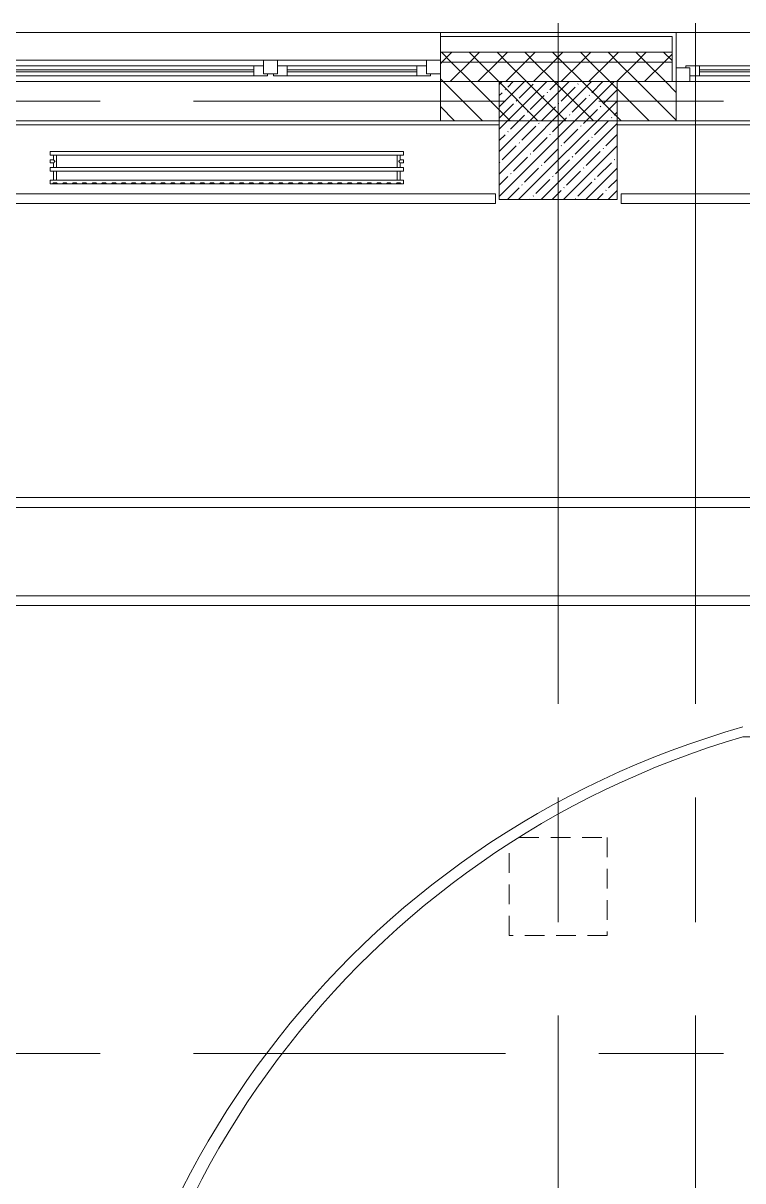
# Model space of a CAD drawing. Header units: millimetres. Extents: x 35143 to 244272, y -8553 to 29000.
# Drawn here: x 57736 to 61400, y 21501 to 27398 of the extents above; entities that cross this region are included whole.
import ezdxf

# ---------------------------------------------------------------- set-up
doc = ezdxf.new("R2010")
doc.units = ezdxf.units.MM
doc.linetypes.add('200_ШТРИХ__ш1_п0_6_', pattern=[160, 100, -60])
doc.linetypes.add('Осевая', pattern=[3175, 635, -476.25, 1587.5, -476.25])
for name, color, linetype, lineweight in [('A-DETL-MBND-1', 7, '200_ШТРИХ__ш1_п0_6_', 9), ('A-GLAZ', 7, 'Continuous', 9), ('A-WALL', 7, 'Continuous', 9), ('A-WALL-1', 7, 'Continuous', 13), ('I-WALL', 7, 'Continuous', 9), ('S-COLS', 7, 'Continuous', 9), ('Оси', 7, 'Continuous', 9), ('Оси-2', 7, 'Осевая', 9)]:
    doc.layers.add(name, color=color, linetype=linetype, lineweight=lineweight)
doc.layers.add('A-FLOR-1', color=7, linetype='Continuous', lineweight=9, true_color=0xaaaaaa)
doc.layers.add('M-EQPM-1', color=7, linetype='Continuous', lineweight=9, true_color=0xaaaaaa)
pattern_1 = [(45, (0, 0), (-70.71068, 70.71068), []), (135, (0, 0), (-70.71068, -70.71068), [])]

# ---------------------------------------------------------------- blocks, each defined once
blk = doc.blocks.new('120_Окно_СКБ_2Ст - 120_Окно_СКБ_2Ст 2700х2500 _мал створка справа_ 2-23206922-План монтажа стен и перегородок 2 этажа в осях 12-23')
at = {"layer": 'A-GLAZ'}
for p, q in [((-1350, -75), (-1350, -5)), ((-1350, -5), (-1280, -5)), ((1350, -5), (-1350, -5)), ((-1280, -5), (-1280, -75)), ((450, -35), (-1280, -35)), ((-1280, -35), (-1280, -75)), ((-1230, -85), (-1230, -35)), ((-1230, -55), (400, -55)), ((400, -85), (400, -35)), ((450, -75), (450, -5)), ((450, -5), (520, -5)), ((450, -75), (450, -35)), ((520, -5), (520, -75)), ((1280, -35), (520, -35)), ((520, -35), (520, -75)), ((570, -85), (570, -35)), ((570, -55), (1230, -55)), ((1230, -85), (1230, -35)), ((1280, -75), (1280, -5)), ((1280, -5), (1350, -5)), ((1280, -75), (1280, -35)), ((1350, -5), (1350, -75)), ((-1280, -75), (-1350, -75)), ((-1350, -75), (-1300, -75)), ((-1280, -75), (-1300, -75)), ((-1300, -75), (-1300, -85)), ((-1300, -85), (470, -85)), ((470, -85), (-1300, -85)), ((400, -65), (-1230, -65)), ((520, -75), (450, -75)), ((470, -75), (450, -75)), ((470, -75), (500, -75)), ((470, -85), (470, -75)), ((520, -75), (500, -75)), ((500, -75), (500, -85)), ((500, -85), (1300, -85)), ((1300, -85), (500, -85)), ((1230, -65), (570, -65)), ((1350, -75), (1280, -75)), ((1300, -75), (1280, -75)), ((1300, -75), (1350, -75)), ((1300, -85), (1300, -75))]:
    blk.add_line(p, q, dxfattribs=at)
blk = doc.blocks.new('120_Окно_СКБ_2Ст - 120_Окно_СКБ_2Ст 3100х2500 _мал_створка слева_-22274797-План монтажа стен и перегородок 2 этажа в осях 12-23')
at = {"layer": 'A-GLAZ'}
for p, q in [((-1550, 45), (-1550, 115)), ((-1550, 115), (-1480, 115)), ((1550, 115), (-1550, 115)), ((-1480, 115), (-1480, 45)), ((650, 85), (-1480, 85)), ((-1480, 85), (-1480, 45)), ((-1430, 35), (-1430, 85)), ((-1430, 65), (600, 65)), ((600, 35), (600, 85)), ((650, 45), (650, 115)), ((650, 115), (720, 115)), ((650, 45), (650, 85)), ((720, 115), (720, 45)), ((1480, 85), (720, 85)), ((720, 85), (720, 45)), ((770, 35), (770, 85)), ((770, 65), (1430, 65)), ((1430, 35), (1430, 85)), ((1480, 45), (1480, 115)), ((1480, 115), (1550, 115)), ((1480, 45), (1480, 85)), ((1550, 115), (1550, 45)), ((-1480, 45), (-1550, 45)), ((-1550, 45), (-1500, 45)), ((-1480, 45), (-1500, 45)), ((-1500, 45), (-1500, 35)), ((-1500, 35), (670, 35)), ((670, 35), (-1500, 35)), ((600, 55), (-1430, 55)), ((720, 45), (650, 45)), ((670, 45), (650, 45)), ((670, 45), (700, 45)), ((670, 35), (670, 45)), ((720, 45), (700, 45)), ((700, 45), (700, 35)), ((700, 35), (1500, 35)), ((1500, 35), (700, 35)), ((1430, 55), (770, 55)), ((1550, 45), (1480, 45)), ((1500, 45), (1480, 45)), ((1500, 45), (1550, 45)), ((1500, 35), (1500, 45))]:
    blk.add_line(p, q, dxfattribs=at)
blk = doc.blocks.new('BSC_Колонна _Прямоугольная - 500х500-V43-План монтажа стен и перегородок 2 этажа в осях 12-23')
at = {"layer": 'A-DETL-MBND-1'}
for p, q in [((-198, 250), (250, 250)), ((250, 250), (250, -250)), ((-250, -250), (-250, 216.4)), ((250, -250), (-250, -250))]:
    blk.add_line(p, q, dxfattribs=at)
blk = doc.blocks.new('radiator_prado_classic_z_tip_30_po exemplyaru - Classic Z Тип 30-500-V49-План монтажа стен и перегородок 2 этажа в осях 12-23')
at = {"layer": 'M-EQPM-1'}
for p, q in [((0, 228), (0, 210)), ((1800, 228), (0, 228)), ((0, 210), (0, 228)), ((0, 228), (12.5, 228)), ((0, 210), (1800, 210)), ((17.5, 210), (0, 210)), ((12.5, 228), (37.5, 228)), ((37.5, 228), (12.5, 228)), ((12.5, 228), (37.5, 228)), ((12.5, 228), (17.5, 223)), ((12.5, 228), (17.5, 223)), ((32.5, 223), (17.5, 223)), ((17.5, 223), (32.5, 223)), ((17.5, 210), (17.5, 164)), ((17.5, 210), (17.5, 164)), ((32.5, 210), (17.5, 210)), ((17.5, 210), (32.5, 210)), ((23.1, 210), (17.5, 210)), ((17.5, 210), (32.5, 210)), ((31.5, 210), (18.5, 210)), ((32.5, 210), (23.1, 210)), ((32.5, 223), (37.5, 228)), ((37.5, 228), (32.5, 223)), ((32.5, 164), (32.5, 210)), ((32.5, 164), (32.5, 210)), ((1767.5, 210), (32.5, 210)), ((37.5, 228), (62.5, 228)), ((62.5, 228), (87.5, 228)), ((87.5, 228), (62.5, 228)), ((62.5, 228), (87.5, 228)), ((62.5, 228), (67.5, 223)), ((62.5, 228), (67.5, 223)), ((82.5, 223), (67.5, 223)), ((67.5, 223), (82.5, 223)), ((82.5, 223), (87.5, 228)), ((87.5, 228), (82.5, 223)), ((87.5, 228), (112.5, 228)), ((112.5, 228), (137.5, 228)), ((137.5, 228), (112.5, 228)), ((112.5, 228), (137.5, 228)), ((112.5, 228), (117.5, 223)), ((112.5, 228), (117.5, 223)), ((132.5, 223), (117.5, 223)), ((117.5, 223), (132.5, 223)), ((132.5, 223), (137.5, 228)), ((137.5, 228), (132.5, 223)), ((137.5, 228), (162.5, 228)), ((162.5, 228), (187.5, 228)), ((187.5, 228), (162.5, 228)), ((162.5, 228), (187.5, 228)), ((162.5, 228), (167.5, 223)), ((162.5, 228), (167.5, 223)), ((182.5, 223), (167.5, 223)), ((167.5, 223), (182.5, 223)), ((182.5, 223), (187.5, 228)), ((187.5, 228), (182.5, 223)), ((187.5, 228), (212.5, 228)), ((212.5, 228), (237.5, 228)), ((237.5, 228), (212.5, 228)), ((212.5, 228), (237.5, 228)), ((212.5, 228), (217.5, 223)), ((212.5, 228), (217.5, 223)), ((232.5, 223), (217.5, 223)), ((217.5, 223), (232.5, 223)), ((232.5, 223), (237.5, 228)), ((237.5, 228), (232.5, 223)), ((237.5, 228), (262.5, 228)), ((262.5, 228), (287.5, 228)), ((287.5, 228), (262.5, 228)), ((262.5, 228), (287.5, 228)), ((262.5, 228), (267.5, 223)), ((262.5, 228), (267.5, 223)), ((282.5, 223), (267.5, 223)), ((267.5, 223), (282.5, 223)), ((282.5, 223), (287.5, 228)), ((287.5, 228), (282.5, 223)), ((287.5, 228), (312.5, 228)), ((312.5, 228), (337.5, 228)), ((337.5, 228), (312.5, 228)), ((312.5, 228), (337.5, 228)), ((312.5, 228), (317.5, 223)), ((312.5, 228), (317.5, 223)), ((332.5, 223), (317.5, 223)), ((317.5, 223), (332.5, 223)), ((332.5, 223), (337.5, 228)), ((337.5, 228), (332.5, 223)), ((337.5, 228), (362.5, 228)), ((362.5, 228), (387.5, 228)), ((387.5, 228), (362.5, 228)), ((362.5, 228), (387.5, 228)), ((362.5, 228), (367.5, 223)), ((362.5, 228), (367.5, 223)), ((382.5, 223), (367.5, 223)), ((367.5, 223), (382.5, 223)), ((382.5, 223), (387.5, 228)), ((387.5, 228), (382.5, 223)), ((387.5, 228), (412.5, 228)), ((412.5, 228), (437.5, 228)), ((437.5, 228), (412.5, 228)), ((412.5, 228), (437.5, 228)), ((412.5, 228), (417.5, 223)), ((412.5, 228), (417.5, 223)), ((432.5, 223), (417.5, 223)), ((417.5, 223), (432.5, 223)), ((432.5, 223), (437.5, 228)), ((437.5, 228), (432.5, 223)), ((437.5, 228), (462.5, 228)), ((462.5, 228), (487.5, 228)), ((487.5, 228), (462.5, 228)), ((462.5, 228), (487.5, 228)), ((462.5, 228), (467.5, 223)), ((462.5, 228), (467.5, 223)), ((482.5, 223), (467.5, 223)), ((467.5, 223), (482.5, 223)), ((482.5, 223), (487.5, 228)), ((487.5, 228), (482.5, 223)), ((487.5, 228), (512.5, 228)), ((512.5, 228), (537.5, 228)), ((537.5, 228), (512.5, 228)), ((512.5, 228), (537.5, 228)), ((512.5, 228), (517.5, 223)), ((512.5, 228), (517.5, 223)), ((532.5, 223), (517.5, 223)), ((517.5, 223), (532.5, 223)), ((532.5, 223), (537.5, 228)), ((537.5, 228), (532.5, 223)), ((537.5, 228), (562.5, 228)), ((562.5, 228), (587.5, 228)), ((587.5, 228), (562.5, 228)), ((562.5, 228), (587.5, 228)), ((562.5, 228), (567.5, 223)), ((562.5, 228), (567.5, 223)), ((582.5, 223), (567.5, 223)), ((567.5, 223), (582.5, 223)), ((582.5, 223), (587.5, 228)), ((587.5, 228), (582.5, 223)), ((587.5, 228), (612.5, 228)), ((612.5, 228), (637.5, 228)), ((637.5, 228), (612.5, 228)), ((612.5, 228), (637.5, 228)), ((612.5, 228), (617.5, 223)), ((612.5, 228), (617.5, 223)), ((632.5, 223), (617.5, 223)), ((617.5, 223), (632.5, 223)), ((632.5, 223), (637.5, 228)), ((637.5, 228), (632.5, 223)), ((637.5, 228), (662.5, 228)), ((662.5, 228), (687.5, 228)), ((687.5, 228), (662.5, 228)), ((662.5, 228), (687.5, 228)), ((662.5, 228), (667.5, 223)), ((662.5, 228), (667.5, 223)), ((682.5, 223), (667.5, 223)), ((667.5, 223), (682.5, 223)), ((682.5, 223), (687.5, 228)), ((687.5, 228), (682.5, 223)), ((687.5, 228), (712.5, 228)), ((712.5, 228), (737.5, 228)), ((737.5, 228), (712.5, 228)), ((712.5, 228), (737.5, 228)), ((712.5, 228), (717.5, 223)), ((712.5, 228), (717.5, 223)), ((732.5, 223), (717.5, 223)), ((717.5, 223), (732.5, 223)), ((732.5, 223), (737.5, 228)), ((737.5, 228), (732.5, 223)), ((737.5, 228), (762.5, 228)), ((762.5, 228), (787.5, 228)), ((787.5, 228), (762.5, 228)), ((762.5, 228), (787.5, 228)), ((762.5, 228), (767.5, 223)), ((762.5, 228), (767.5, 223)), ((782.5, 223), (767.5, 223)), ((767.5, 223), (782.5, 223)), ((782.5, 223), (787.5, 228)), ((787.5, 228), (782.5, 223)), ((787.5, 228), (812.5, 228)), ((812.5, 228), (837.5, 228)), ((837.5, 228), (812.5, 228)), ((812.5, 228), (837.5, 228)), ((812.5, 228), (817.5, 223)), ((812.5, 228), (817.5, 223)), ((832.5, 223), (817.5, 223)), ((817.5, 223), (832.5, 223)), ((832.5, 223), (837.5, 228)), ((837.5, 228), (832.5, 223)), ((837.5, 228), (862.5, 228)), ((862.5, 228), (887.5, 228)), ((887.5, 228), (862.5, 228)), ((862.5, 228), (887.5, 228)), ((862.5, 228), (867.5, 223)), ((862.5, 228), (867.5, 223)), ((882.5, 223), (867.5, 223)), ((867.5, 223), (882.5, 223)), ((882.5, 223), (887.5, 228)), ((887.5, 228), (882.5, 223)), ((887.5, 228), (912.5, 228)), ((912.5, 228), (937.5, 228)), ((937.5, 228), (912.5, 228)), ((912.5, 228), (937.5, 228)), ((912.5, 228), (917.5, 223)), ((912.5, 228), (917.5, 223)), ((932.5, 223), (917.5, 223)), ((917.5, 223), (932.5, 223)), ((932.5, 223), (937.5, 228)), ((937.5, 228), (932.5, 223)), ((937.5, 228), (962.5, 228)), ((962.5, 228), (987.5, 228)), ((987.5, 228), (962.5, 228)), ((962.5, 228), (987.5, 228)), ((962.5, 228), (967.5, 223)), ((962.5, 228), (967.5, 223)), ((982.5, 223), (967.5, 223)), ((967.5, 223), (982.5, 223)), ((982.5, 223), (987.5, 228)), ((987.5, 228), (982.5, 223)), ((987.5, 228), (1012.5, 228)), ((1012.5, 228), (1037.5, 228)), ((1037.5, 228), (1012.5, 228)), ((1012.5, 228), (1037.5, 228)), ((1012.5, 228), (1017.5, 223)), ((1012.5, 228), (1017.5, 223)), ((1032.5, 223), (1017.5, 223)), ((1017.5, 223), (1032.5, 223)), ((1032.5, 223), (1037.5, 228)), ((1037.5, 228), (1032.5, 223)), ((1037.5, 228), (1062.5, 228)), ((1062.5, 228), (1087.5, 228)), ((1087.5, 228), (1062.5, 228)), ((1062.5, 228), (1087.5, 228)), ((1062.5, 228), (1067.5, 223)), ((1062.5, 228), (1067.5, 223)), ((1082.5, 223), (1067.5, 223)), ((1067.5, 223), (1082.5, 223)), ((1082.5, 223), (1087.5, 228)), ((1087.5, 228), (1082.5, 223)), ((1087.5, 228), (1112.5, 228)), ((1112.5, 228), (1137.5, 228)), ((1137.5, 228), (1112.5, 228)), ((1112.5, 228), (1137.5, 228)), ((1112.5, 228), (1117.5, 223)), ((1112.5, 228), (1117.5, 223)), ((1132.5, 223), (1117.5, 223)), ((1117.5, 223), (1132.5, 223)), ((1132.5, 223), (1137.5, 228)), ((1137.5, 228), (1132.5, 223)), ((1137.5, 228), (1162.5, 228)), ((1162.5, 228), (1187.5, 228)), ((1187.5, 228), (1162.5, 228)), ((1162.5, 228), (1187.5, 228)), ((1162.5, 228), (1167.5, 223)), ((1162.5, 228), (1167.5, 223)), ((1182.5, 223), (1167.5, 223)), ((1167.5, 223), (1182.5, 223)), ((1182.5, 223), (1187.5, 228)), ((1187.5, 228), (1182.5, 223)), ((1187.5, 228), (1212.5, 228)), ((1212.5, 228), (1237.5, 228)), ((1237.5, 228), (1212.5, 228)), ((1212.5, 228), (1237.5, 228)), ((1212.5, 228), (1217.5, 223)), ((1212.5, 228), (1217.5, 223)), ((1232.5, 223), (1217.5, 223)), ((1217.5, 223), (1232.5, 223)), ((1232.5, 223), (1237.5, 228)), ((1237.5, 228), (1232.5, 223)), ((1237.5, 228), (1262.5, 228)), ((1262.5, 228), (1287.5, 228)), ((1287.5, 228), (1262.5, 228)), ((1262.5, 228), (1287.5, 228)), ((1262.5, 228), (1267.5, 223)), ((1262.5, 228), (1267.5, 223)), ((1282.5, 223), (1267.5, 223)), ((1267.5, 223), (1282.5, 223)), ((1282.5, 223), (1287.5, 228)), ((1287.5, 228), (1282.5, 223)), ((1287.5, 228), (1312.5, 228)), ((1312.5, 228), (1337.5, 228)), ((1337.5, 228), (1312.5, 228)), ((1312.5, 228), (1337.5, 228)), ((1312.5, 228), (1317.5, 223)), ((1312.5, 228), (1317.5, 223)), ((1332.5, 223), (1317.5, 223)), ((1317.5, 223), (1332.5, 223)), ((1332.5, 223), (1337.5, 228)), ((1337.5, 228), (1332.5, 223)), ((1337.5, 228), (1362.5, 228)), ((1362.5, 228), (1387.5, 228)), ((1387.5, 228), (1362.5, 228)), ((1362.5, 228), (1387.5, 228)), ((1362.5, 228), (1367.5, 223)), ((1362.5, 228), (1367.5, 223)), ((1382.5, 223), (1367.5, 223)), ((1367.5, 223), (1382.5, 223)), ((1382.5, 223), (1387.5, 228)), ((1387.5, 228), (1382.5, 223)), ((1387.5, 228), (1412.5, 228)), ((1412.5, 228), (1437.5, 228)), ((1437.5, 228), (1412.5, 228)), ((1412.5, 228), (1437.5, 228)), ((1412.5, 228), (1417.5, 223)), ((1412.5, 228), (1417.5, 223)), ((1432.5, 223), (1417.5, 223)), ((1417.5, 223), (1432.5, 223)), ((1432.5, 223), (1437.5, 228)), ((1437.5, 228), (1432.5, 223)), ((1437.5, 228), (1462.5, 228)), ((1462.5, 228), (1487.5, 228)), ((1487.5, 228), (1462.5, 228)), ((1462.5, 228), (1487.5, 228)), ((1462.5, 228), (1467.5, 223)), ((1462.5, 228), (1467.5, 223)), ((1482.5, 223), (1467.5, 223)), ((1467.5, 223), (1482.5, 223)), ((1482.5, 223), (1487.5, 228)), ((1487.5, 228), (1482.5, 223)), ((1487.5, 228), (1512.5, 228)), ((1512.5, 228), (1537.5, 228)), ((1537.5, 228), (1512.5, 228)), ((1512.5, 228), (1537.5, 228)), ((1512.5, 228), (1517.5, 223)), ((1512.5, 228), (1517.5, 223)), ((1532.5, 223), (1517.5, 223)), ((1517.5, 223), (1532.5, 223)), ((1532.5, 223), (1537.5, 228)), ((1537.5, 228), (1532.5, 223)), ((1537.5, 228), (1562.5, 228)), ((1562.5, 228), (1587.5, 228)), ((1587.5, 228), (1562.5, 228)), ((1562.5, 228), (1587.5, 228)), ((1562.5, 228), (1567.5, 223)), ((1562.5, 228), (1567.5, 223)), ((1582.5, 223), (1567.5, 223)), ((1567.5, 223), (1582.5, 223)), ((1582.5, 223), (1587.5, 228)), ((1587.5, 228), (1582.5, 223)), ((1587.5, 228), (1612.5, 228)), ((1612.5, 228), (1637.5, 228)), ((1637.5, 228), (1612.5, 228)), ((1612.5, 228), (1637.5, 228)), ((1612.5, 228), (1617.5, 223)), ((1612.5, 228), (1617.5, 223)), ((1632.5, 223), (1617.5, 223)), ((1617.5, 223), (1632.5, 223)), ((1632.5, 223), (1637.5, 228)), ((1637.5, 228), (1632.5, 223)), ((1637.5, 228), (1662.5, 228)), ((1662.5, 228), (1687.5, 228)), ((1687.5, 228), (1662.5, 228)), ((1662.5, 228), (1687.5, 228)), ((1662.5, 228), (1667.5, 223)), ((1662.5, 228), (1667.5, 223)), ((1682.5, 223), (1667.5, 223)), ((1667.5, 223), (1682.5, 223)), ((1682.5, 223), (1687.5, 228)), ((1687.5, 228), (1682.5, 223)), ((1687.5, 228), (1712.5, 228)), ((1712.5, 228), (1737.5, 228)), ((1737.5, 228), (1712.5, 228)), ((1712.5, 228), (1737.5, 228)), ((1712.5, 228), (1717.5, 223)), ((1712.5, 228), (1717.5, 223)), ((1732.5, 223), (1717.5, 223)), ((1717.5, 223), (1732.5, 223)), ((1732.5, 223), (1737.5, 228)), ((1737.5, 228), (1732.5, 223)), ((1737.5, 228), (1762.5, 228)), ((1762.5, 228), (1787.5, 228)), ((1787.5, 228), (1762.5, 228)), ((1762.5, 228), (1787.5, 228)), ((1762.5, 228), (1767.5, 223)), ((1762.5, 228), (1767.5, 223)), ((1782.5, 223), (1767.5, 223)), ((1767.5, 223), (1782.5, 223)), ((1767.5, 210), (1767.5, 164)), ((1767.5, 210), (1767.5, 164)), ((1781.5, 210), (1767.5, 210)), ((1767.5, 210), (1767.8, 210)), ((1782.5, 210), (1767.5, 210)), ((1767.5, 210), (1782.2, 210)), ((1767.8, 210), (1773.1, 210)), ((1781.5, 210), (1768.5, 210)), ((1773.1, 210), (1782.5, 210)), ((1782.5, 210), (1781.5, 210)), ((1782.2, 210), (1782.5, 210)), ((1782.5, 223), (1787.5, 228)), ((1787.5, 228), (1782.5, 223)), ((1782.5, 164), (1782.5, 210)), ((1782.5, 164), (1782.5, 210)), ((1800, 210), (1782.5, 210)), ((1787.5, 228), (1800, 228)), ((1800, 210), (1800, 228)), ((1800, 228), (1800, 210)), ((1800, 164), (0, 164)), ((0, 164), (0, 146)), ((0, 146), (0, 164)), ((0, 164), (17.5, 164)), ((0, 146), (1800, 146)), ((17.5, 146), (0, 146)), ((17.5, 121.5), (0, 121.5)), ((17.5, 121.5), (0, 121.5)), ((0, 121.5), (0, 121.2)), ((0, 106.5), (0, 121.5)), ((0, 121.2), (0, 106.8)), ((0, 121.2), (0, 120.5)), ((0, 120.5), (0, 121.2)), ((0, 121.2), (0, 121.2)), ((0, 120.5), (0, 119.3)), ((0, 119.3), (0, 120.5)), ((0, 119.3), (0, 117.8)), ((0, 117.8), (0, 119.3)), ((32.5, 164), (17.5, 164)), ((17.5, 164), (32.5, 164)), ((25, 164), (17.5, 164)), ((17.5, 164), (28.8, 164)), ((17.5, 146), (17.5, 121.5)), ((17.5, 146), (17.5, 121.5)), ((17.5, 146), (32.5, 146)), ((21.2, 146), (17.5, 146)), ((17.5, 146), (25, 146)), ((32.5, 146), (17.5, 146)), ((18.5, 164), (31.5, 164)), ((31.5, 146), (18.5, 146)), ((30.3, 146), (21.2, 146)), ((32.5, 164), (25, 164)), ((25, 146), (32.5, 146)), ((28.8, 164), (32.5, 164)), ((32.5, 146), (30.3, 146)), ((32.5, 164), (1767.5, 164)), ((32.5, 82), (32.5, 146)), ((32.5, 82), (32.5, 146)), ((1767.5, 146), (32.5, 146)), ((1775, 164), (1767.5, 164)), ((1767.5, 164), (1782.5, 164)), ((1782.5, 164), (1767.5, 164)), ((1767.5, 164), (1782.5, 164)), ((1767.5, 146), (1767.5, 82)), ((1767.5, 146), (1767.5, 82)), ((1767.5, 146), (1768.5, 146)), ((1782.5, 146), (1767.5, 146)), ((1767.5, 146), (1782.5, 146)), ((1775, 146), (1767.5, 146)), ((1768.5, 164), (1781.5, 164)), ((1768.5, 146), (1775, 146)), ((1781.5, 146), (1768.5, 146)), ((1776.9, 164), (1775, 164)), ((1775, 146), (1782.5, 146)), ((1782.5, 146), (1775, 146)), ((1778.7, 164), (1776.9, 164)), ((1780.3, 164), (1778.7, 164)), ((1781.5, 164), (1780.3, 164)), ((1782.5, 164), (1781.5, 164)), ((1782.5, 164), (1800, 164)), ((1782.5, 121.5), (1782.5, 146)), ((1782.5, 121.5), (1782.5, 146)), ((1800, 146), (1782.5, 146)), ((1800, 121.5), (1782.5, 121.5)), ((1800, 121.5), (1782.5, 121.5)), ((1800, 146), (1800, 164)), ((1800, 164), (1800, 146)), ((1800, 121.5), (1800, 106.5)), ((1800, 121.2), (1800, 121.5)), ((1800, 121.5), (1800, 121.2)), ((1800, 121.2), (1800, 121.5)), ((1800, 106.8), (1800, 121.2)), ((1800, 121.2), (1800, 107.5)), ((1800, 106.8), (1800, 121.2)), ((0, 117.8), (0, 115.9)), ((0, 115.9), (0, 117.8)), ((0, 115.9), (0, 114)), ((0, 114), (0, 115.9)), ((0, 114), (0, 112.1)), ((0, 112.1), (0, 114)), ((0, 112.1), (0, 110.2)), ((0, 110.2), (0, 112.1)), ((0, 110.2), (0, 108.7)), ((0, 108.7), (0, 110.2)), ((0, 108.7), (0, 106.8)), ((0, 106.8), (0, 108.7)), ((0, 106.8), (0, 106.5)), ((0, 106.8), (0, 106.8)), ((0, 106.5), (17.5, 106.5)), ((0, 106.5), (17.5, 106.5)), ((1800, 82), (0, 82)), ((0, 82), (0, 64)), ((0, 64), (0, 82)), ((0, 82), (17.5, 82)), ((1800, 64), (0, 64)), ((0, 64), (1800, 64)), ((17.5, 106.5), (17.5, 82)), ((17.5, 106.5), (17.5, 82)), ((32.5, 82), (17.5, 82)), ((17.5, 82), (21.2, 82)), ((32.5, 82), (17.5, 82)), ((17.5, 82), (17.8, 82)), ((17.8, 82), (32.5, 82)), ((18.5, 82), (31.5, 82)), ((21.2, 82), (32.5, 82)), ((32.5, 82), (1767.5, 82)), ((1782.2, 82), (1767.5, 82)), ((1767.5, 82), (1782.5, 82)), ((1782.5, 82), (1767.5, 82)), ((1767.5, 82), (1775, 82)), ((1768.5, 82), (1781.5, 82)), ((1775, 82), (1776.9, 82)), ((1776.9, 82), (1778.7, 82)), ((1778.7, 82), (1780.3, 82)), ((1780.3, 82), (1781.5, 82)), ((1781.5, 82), (1782.2, 82)), ((1782.5, 82), (1782.2, 82)), ((1782.2, 82), (1782.5, 82)), ((1782.5, 82), (1782.5, 106.5)), ((1782.5, 106.5), (1800, 106.5)), ((1782.5, 82), (1782.5, 106.5)), ((1782.5, 106.5), (1800, 106.5)), ((1782.5, 82), (1800, 82)), ((1800, 107.5), (1800, 106.8)), ((1800, 106.5), (1800, 106.8)), ((1800, 106.8), (1800, 106.5)), ((1800, 106.5), (1800, 106.8)), ((1800, 64), (1800, 82)), ((1800, 82), (1800, 64))]:
    blk.add_line(p, q, dxfattribs=at)
for points, knots in [([(17.8, 121.2), (17.7, 121.3), (17.7, 121.3), (17.5, 121.5), (17.5, 121.5), (17.5, 121.5)], [0.8571429, 0.8571429, 0.8571429, 0.8571429, 0.8928571, 0.9285714, 1, 1, 1, 1]), ([(17.5, 121.5), (17.5, 121.5), (17.5, 121.5), (17.7, 121.3), (17.7, 121.3), (17.8, 121.2)], [0, 0, 0, 0, 0.0714286, 0.1071429, 0.1428571, 0.1428571, 0.1428571, 0.1428571]), ([(17.5, 121.5), (17.5, 121.5), (17.5, 121.5), (17.7, 121.3), (17.7, 121.3), (17.8, 121.2)], [0, 0, 0, 0, 0.0714286, 0.1071429, 0.1428571, 0.1428571, 0.1428571, 0.1428571]), ([(25, 114), (24.5, 114.5), (23.6, 115.4), (22.4, 116.6), (21.6, 117.4), (21.1, 117.9), (20.8, 118.2), (20.5, 118.5), (20.2, 118.8), (19.8, 119.1), (19.6, 119.4), (19.3, 119.7), (19, 120), (18.7, 120.3), (18.5, 120.5), (18.3, 120.7), (18.1, 120.9), (17.9, 121.1), (17.8, 121.2), (17.7, 121.3), (17.5, 121.5), (17.5, 121.5), (17.5, 121.5)], [0, 0, 0, 0, 0.142857, 0.285714, 0.357143, 0.392857, 0.428571, 0.464286, 0.5, 0.535714, 0.571429, 0.607143, 0.642857, 0.678571, 0.714286, 0.75, 0.785714, 0.821429, 0.857143, 0.892857, 0.928571, 1, 1, 1, 1]), ([(17.8, 121.2), (17.8, 121.2), (17.9, 121.1), (18.1, 120.9), (18.3, 120.7), (18.5, 120.5), (18.7, 120.3), (19, 120), (19.3, 119.7), (19.6, 119.4), (19.8, 119.1), (20.3, 118.7), (20.7, 118.3), (21.1, 117.9), (21.6, 117.4), (21.9, 117.1), (22.1, 116.9)], [0.1428571, 0.1428571, 0.1428571, 0.1428571, 0.1785714, 0.2142857, 0.25, 0.2857143, 0.3214286, 0.3571429, 0.3928571, 0.4285714, 0.4642857, 0.5, 0.5714286, 0.6071429, 0.6428571, 0.7142857, 0.7142857, 0.7142857, 0.7142857]), ([(19.6, 119.4), (19.7, 119.3), (19.9, 119.2), (20.3, 118.7), (20.6, 118.4), (20.8, 118.2)], [0.4285714, 0.4285714, 0.4285714, 0.4285714, 0.4642857, 0.5, 0.5714286, 0.5714286, 0.5714286, 0.5714286]), ([(22.1, 116.9), (21.9, 117.1), (21.6, 117.4), (21.1, 117.9), (20.9, 118.1), (20.8, 118.2)], [0.2857143, 0.2857143, 0.2857143, 0.2857143, 0.3571429, 0.3928571, 0.4285714, 0.4285714, 0.4285714, 0.4285714]), ([(20.8, 118.2), (20.9, 118.1), (21.1, 117.9), (21.6, 117.4), (21.9, 117.1), (22.1, 116.9)], [0.5714286, 0.5714286, 0.5714286, 0.5714286, 0.6071429, 0.6428571, 0.7142857, 0.7142857, 0.7142857, 0.7142857]), ([(1775, 114), (1775.5, 114.5), (1776.4, 115.4), (1777.6, 116.6), (1778.4, 117.4), (1778.9, 117.9), (1779.2, 118.2), (1779.5, 118.5), (1779.8, 118.8), (1780.1, 119.2), (1780.4, 119.4), (1780.7, 119.7), (1781, 120), (1781.3, 120.3), (1781.5, 120.5), (1781.7, 120.7), (1781.9, 120.9), (1782.1, 121.1), (1782.2, 121.2), (1782.3, 121.3), (1782.5, 121.5), (1782.5, 121.5), (1782.5, 121.5)], [0, 0, 0, 0, 0.142857, 0.285714, 0.357143, 0.392857, 0.428571, 0.464286, 0.5, 0.535714, 0.571429, 0.607143, 0.642857, 0.678571, 0.714286, 0.75, 0.785714, 0.821429, 0.857143, 0.892857, 0.928571, 1, 1, 1, 1]), ([(1782.2, 121.2), (1782.2, 121.2), (1782.1, 121.1), (1781.9, 120.9), (1781.7, 120.7), (1781.5, 120.5), (1781.3, 120.3), (1781, 120), (1780.7, 119.7), (1780.4, 119.4), (1780.1, 119.2), (1779.7, 118.7), (1779.3, 118.3), (1778.9, 117.9), (1778.4, 117.4), (1777.6, 116.6), (1776.9, 115.9), (1776.4, 115.4)], [0.1428571, 0.1428571, 0.1428571, 0.1428571, 0.1785714, 0.2142857, 0.25, 0.2857143, 0.3214286, 0.3571429, 0.3928571, 0.4285714, 0.4642857, 0.5, 0.5714286, 0.6071429, 0.6428571, 0.7142857, 0.8571429, 0.8571429, 0.8571429, 0.8571429]), ([(1779.2, 118.2), (1779.1, 118.1), (1778.9, 117.9), (1778.4, 117.4), (1778.1, 117.1), (1777.9, 116.9)], [0.5714286, 0.5714286, 0.5714286, 0.5714286, 0.6071429, 0.6428571, 0.7142857, 0.7142857, 0.7142857, 0.7142857]), ([(1777.9, 116.9), (1778.1, 117.1), (1778.4, 117.4), (1778.9, 117.9), (1779.1, 118.1), (1779.2, 118.2)], [0.2857143, 0.2857143, 0.2857143, 0.2857143, 0.3571429, 0.3928571, 0.4285714, 0.4285714, 0.4285714, 0.4285714]), ([(1780.4, 119.4), (1780.3, 119.3), (1780.1, 119.2), (1779.7, 118.7), (1779.4, 118.4), (1779.2, 118.2)], [0.4285714, 0.4285714, 0.4285714, 0.4285714, 0.4642857, 0.5, 0.5714286, 0.5714286, 0.5714286, 0.5714286]), ([(1782.5, 121.5), (1782.5, 121.5), (1782.5, 121.5), (1782.3, 121.3), (1782.3, 121.3), (1782.2, 121.2)], [0, 0, 0, 0, 0.0714286, 0.1071429, 0.1428571, 0.1428571, 0.1428571, 0.1428571]), ([(1782.5, 121.5), (1782.5, 121.5), (1782.5, 121.5), (1782.3, 121.3), (1782.3, 121.3), (1782.2, 121.2)], [0, 0, 0, 0, 0.0714286, 0.1071429, 0.1428571, 0.1428571, 0.1428571, 0.1428571]), ([(1782.2, 121.2), (1782.3, 121.3), (1782.3, 121.3), (1782.5, 121.5), (1782.5, 121.5), (1782.5, 121.5)], [0.8571429, 0.8571429, 0.8571429, 0.8571429, 0.8928571, 0.9285714, 1, 1, 1, 1]), ([(17.5, 106.5), (17.5, 106.5), (17.5, 106.5), (17.7, 106.7), (17.8, 106.8), (17.9, 106.9), (18.1, 107.1), (18.3, 107.3), (18.5, 107.5), (18.7, 107.7), (19, 108), (19.3, 108.3), (19.6, 108.6), (19.8, 108.9), (20.3, 109.3), (20.7, 109.7), (21.1, 110.1), (21.6, 110.6), (22.4, 111.4), (23.6, 112.6), (24.5, 113.5), (25, 114)], [0, 0, 0, 0, 0.071429, 0.107143, 0.142857, 0.178571, 0.214286, 0.25, 0.285714, 0.321429, 0.357143, 0.392857, 0.428571, 0.464286, 0.5, 0.571429, 0.607143, 0.642857, 0.714286, 0.857143, 1, 1, 1, 1]), ([(17.5, 106.5), (17.5, 106.5), (17.5, 106.5), (17.7, 106.7), (17.7, 106.7), (17.8, 106.8)], [0, 0, 0, 0, 0.0714286, 0.1071429, 0.1428571, 0.1428571, 0.1428571, 0.1428571]), ([(17.8, 106.8), (17.7, 106.7), (17.7, 106.7), (17.5, 106.5), (17.5, 106.5), (17.5, 106.5)], [0.8571429, 0.8571429, 0.8571429, 0.8571429, 0.8928571, 0.9285714, 1, 1, 1, 1]), ([(17.8, 106.8), (17.7, 106.7), (17.7, 106.7), (17.5, 106.5), (17.5, 106.5), (17.5, 106.5)], [0.8571429, 0.8571429, 0.8571429, 0.8571429, 0.8928571, 0.9285714, 1, 1, 1, 1]), ([(22.1, 111.1), (21.9, 110.9), (21.6, 110.6), (21.1, 110.1), (20.8, 109.8), (20.5, 109.5), (20.2, 109.2), (19.8, 108.9), (19.6, 108.6), (19.3, 108.3), (19, 108), (18.7, 107.7), (18.5, 107.5), (18.3, 107.3), (18.1, 107.1), (17.9, 106.9), (17.8, 106.8), (17.8, 106.8)], [0.2857143, 0.2857143, 0.2857143, 0.2857143, 0.3571429, 0.3928571, 0.4285714, 0.4642857, 0.5, 0.5357143, 0.5714286, 0.6071429, 0.6428571, 0.6785714, 0.7142857, 0.75, 0.7857143, 0.8214286, 0.8571429, 0.8571429, 0.8571429, 0.8571429]), ([(19.6, 108.6), (19.7, 108.7), (19.9, 108.8), (20.3, 109.3), (20.6, 109.6), (20.8, 109.8)], [0.4285714, 0.4285714, 0.4285714, 0.4285714, 0.4642857, 0.5, 0.5714286, 0.5714286, 0.5714286, 0.5714286]), ([(20.8, 109.8), (20.9, 109.9), (21.1, 110.1), (21.6, 110.6), (21.9, 110.9), (22.1, 111.1)], [0.5714286, 0.5714286, 0.5714286, 0.5714286, 0.6071429, 0.6428571, 0.7142857, 0.7142857, 0.7142857, 0.7142857]), ([(22.1, 111.1), (21.9, 110.9), (21.6, 110.6), (21.1, 110.1), (20.9, 109.9), (20.8, 109.8)], [0.2857143, 0.2857143, 0.2857143, 0.2857143, 0.3571429, 0.3928571, 0.4285714, 0.4285714, 0.4285714, 0.4285714]), ([(1782.5, 106.5), (1782.5, 106.5), (1782.5, 106.5), (1782.3, 106.7), (1782.2, 106.8), (1782.1, 106.9), (1781.9, 107.1), (1781.7, 107.3), (1781.5, 107.5), (1781.3, 107.7), (1781, 108), (1780.7, 108.3), (1780.4, 108.6), (1780.1, 108.8), (1779.7, 109.3), (1779.3, 109.7), (1778.9, 110.1), (1778.4, 110.6), (1777.6, 111.4), (1776.4, 112.6), (1775.5, 113.5), (1775, 114)], [0, 0, 0, 0, 0.071429, 0.107143, 0.142857, 0.178571, 0.214286, 0.25, 0.285714, 0.321429, 0.357143, 0.392857, 0.428571, 0.464286, 0.5, 0.571429, 0.607143, 0.642857, 0.714286, 0.857143, 1, 1, 1, 1]), ([(1777.9, 111.1), (1778.1, 110.9), (1778.4, 110.6), (1778.9, 110.1), (1779.2, 109.8), (1779.5, 109.5), (1779.8, 109.2), (1780.1, 108.8), (1780.4, 108.6), (1780.7, 108.3), (1781, 108), (1781.3, 107.7), (1781.5, 107.5), (1781.7, 107.3), (1781.9, 107.1), (1782.1, 106.9), (1782.2, 106.8), (1782.2, 106.8)], [0.2857143, 0.2857143, 0.2857143, 0.2857143, 0.3571429, 0.3928571, 0.4285714, 0.4642857, 0.5, 0.5357143, 0.5714286, 0.6071429, 0.6428571, 0.6785714, 0.7142857, 0.75, 0.7857143, 0.8214286, 0.8571429, 0.8571429, 0.8571429, 0.8571429]), ([(1777.9, 111.1), (1778.1, 110.9), (1778.4, 110.6), (1778.9, 110.1), (1779.2, 109.8), (1779.5, 109.5), (1779.8, 109.2), (1780.1, 108.8), (1780.4, 108.6), (1780.7, 108.3), (1781, 108), (1781.3, 107.7), (1781.5, 107.5), (1781.7, 107.3), (1781.9, 107.1), (1782.1, 106.9), (1782.2, 106.8), (1782.2, 106.8)], [0.2857143, 0.2857143, 0.2857143, 0.2857143, 0.3571429, 0.3928571, 0.4285714, 0.4642857, 0.5, 0.5357143, 0.5714286, 0.6071429, 0.6428571, 0.6785714, 0.7142857, 0.75, 0.7857143, 0.8214286, 0.8571429, 0.8571429, 0.8571429, 0.8571429]), ([(1779.2, 109.8), (1779.1, 109.9), (1778.9, 110.1), (1778.4, 110.6), (1778.1, 110.9), (1777.9, 111.1)], [0.5714286, 0.5714286, 0.5714286, 0.5714286, 0.6071429, 0.6428571, 0.7142857, 0.7142857, 0.7142857, 0.7142857]), ([(1780.4, 108.6), (1780.3, 108.7), (1780.1, 108.8), (1779.7, 109.3), (1779.4, 109.6), (1779.2, 109.8)], [0.4285714, 0.4285714, 0.4285714, 0.4285714, 0.4642857, 0.5, 0.5714286, 0.5714286, 0.5714286, 0.5714286]), ([(1782.2, 106.8), (1782.3, 106.7), (1782.3, 106.7), (1782.5, 106.5), (1782.5, 106.5), (1782.5, 106.5)], [0.8571429, 0.8571429, 0.8571429, 0.8571429, 0.8928571, 0.9285714, 1, 1, 1, 1]), ([(1782.2, 106.8), (1782.3, 106.7), (1782.3, 106.7), (1782.5, 106.5), (1782.5, 106.5), (1782.5, 106.5)], [0.8571429, 0.8571429, 0.8571429, 0.8571429, 0.8928571, 0.9285714, 1, 1, 1, 1]), ([(1782.5, 106.5), (1782.5, 106.5), (1782.5, 106.5), (1782.3, 106.7), (1782.3, 106.7), (1782.2, 106.8)], [0, 0, 0, 0, 0.0714286, 0.1071429, 0.1428571, 0.1428571, 0.1428571, 0.1428571])]:
    blk.add_open_spline(points, degree=3, knots=knots, dxfattribs=at)
for points in [[(20.8, 118.2), (20.7, 118.3), (20.5, 118.5), (20.2, 118.8), (19.9, 119.2), (19.6, 119.4), (19.3, 119.7), (19, 120), (18.7, 120.3), (18.5, 120.5), (18.3, 120.7), (18.1, 120.9), (17.9, 121.1), (17.8, 121.2), (17.8, 121.2)], [(17.8, 121.2), (17.8, 121.2), (17.9, 121.1), (18.1, 120.9), (18.3, 120.7), (18.5, 120.5), (18.7, 120.3), (19, 120), (19.3, 119.7), (19.5, 119.5), (19.6, 119.4)], [(1779.2, 118.2), (1779.3, 118.3), (1779.5, 118.5), (1779.8, 118.8), (1780.1, 119.2), (1780.3, 119.3), (1780.4, 119.4)], [(1781.5, 120.5), (1781.4, 120.4), (1781.3, 120.3), (1781, 120), (1780.7, 119.7), (1780.5, 119.5), (1780.4, 119.4)], [(1780.4, 119.4), (1780.5, 119.5), (1780.7, 119.7), (1781, 120), (1781.3, 120.3), (1781.4, 120.4), (1781.5, 120.5)], [(1782.2, 121.2), (1782.2, 121.2), (1782.1, 121.1), (1781.9, 120.9), (1781.7, 120.7), (1781.6, 120.6), (1781.5, 120.5)], [(1781.5, 120.5), (1781.6, 120.6), (1781.7, 120.7), (1781.9, 120.9), (1782.1, 121.1), (1782.2, 121.2), (1782.2, 121.2)], [(17.8, 106.8), (17.8, 106.8), (17.9, 106.9), (18.1, 107.1), (18.3, 107.3), (18.5, 107.5), (18.7, 107.7), (19, 108), (19.3, 108.3), (19.5, 108.5), (19.6, 108.6)], [(18.5, 107.5), (18.4, 107.4), (18.3, 107.3), (18.1, 107.1), (17.9, 106.9), (17.8, 106.8), (17.8, 106.8)], [(19.6, 108.6), (19.5, 108.5), (19.3, 108.3), (19, 108), (18.7, 107.7), (18.6, 107.6), (18.5, 107.5)], [(20.8, 109.8), (20.7, 109.7), (20.5, 109.5), (20.2, 109.2), (19.9, 108.8), (19.7, 108.7), (19.6, 108.6)], [(23.6, 115.4), (23.1, 115.9), (22.6, 116.4), (22.1, 116.9)], [(22.1, 116.9), (22.6, 116.4), (23.1, 115.9), (23.6, 115.4)], [(22.1, 116.9), (22.6, 116.4), (23.1, 115.9), (23.6, 115.4)], [(25, 114), (24.5, 113.5), (23.6, 112.6), (22.6, 111.6), (22.1, 111.1)], [(22.1, 111.1), (22.6, 111.6), (23.1, 112.1), (23.6, 112.6)], [(23.6, 112.6), (23.1, 112.1), (22.6, 111.6), (22.1, 111.1)], [(25, 114), (24.5, 114.5), (24, 115), (23.6, 115.4)], [(23.6, 115.4), (24, 115), (24.5, 114.5), (25, 114)], [(23.6, 115.4), (24, 115), (24.5, 114.5), (25, 114)], [(23.6, 112.6), (24, 113), (24.5, 113.5), (25, 114)], [(25, 114), (24.5, 113.5), (24, 113), (23.6, 112.6)], [(1776.4, 115.4), (1776, 115), (1775.5, 114.5), (1775, 114)], [(1776.4, 115.4), (1776, 115), (1775.5, 114.5), (1775, 114)], [(1775, 114), (1775.5, 114.5), (1776, 115), (1776.4, 115.4)], [(1775, 114), (1775.5, 113.5), (1776.4, 112.6), (1777.4, 111.6), (1777.9, 111.1)], [(1775, 114), (1775.5, 113.5), (1776.4, 112.6), (1777.4, 111.6), (1777.9, 111.1)], [(1776.4, 112.6), (1776, 113), (1775.5, 113.5), (1775, 114)], [(1777.9, 116.9), (1777.4, 116.4), (1776.9, 115.9), (1776.4, 115.4)], [(1776.4, 115.4), (1776.9, 115.9), (1777.4, 116.4), (1777.9, 116.9)], [(1777.9, 111.1), (1777.4, 111.6), (1776.9, 112.1), (1776.4, 112.6)], [(1781.5, 107.5), (1781.4, 107.6), (1781.3, 107.7), (1781, 108), (1780.7, 108.3), (1780.5, 108.5), (1780.4, 108.6)], [(1782.2, 106.8), (1782.2, 106.8), (1782.1, 106.9), (1781.9, 107.1), (1781.7, 107.3), (1781.6, 107.4), (1781.5, 107.5)]]:
    blk.add_open_spline(points, degree=3, dxfattribs=at)

msp = doc.modelspace()

# ---------------------------------------------------------------- hatches: boundary and pattern name
at = {"layer": 'A-WALL'}
h = msp.add_hatch(dxfattribs=at)
h.set_pattern_fill('FP_21', color=256, style=0, pattern_type=2)
h.set_pattern_definition(pattern_1)
h.paths.add_polyline_path([(84535.7, 27200), (84535.7, 27250), (80350, 27250), (80350, 27200), (82002.1, 27200)])
h.paths.add_polyline_path([(77633.4, 27200), (77850, 27200), (77850, 27250), (76340, 27250), (76340, 27200)])
h.paths.add_polyline_path([(74240, 27200), (74240, 27250), (68860, 27250), (68860, 27200), (73264.7, 27200)])
h.paths.add_polyline_path([(67960, 27200), (67960, 27250), (66160, 27250), (66160, 27200), (67439.8, 27200)])
h.paths.add_polyline_path([(64955.2, 27200), (65260, 27200), (65260, 27250), (64180, 27250), (64180, 27200), (64527.3, 27200)])
h.paths.add_polyline_path([(60886.7, 27200), (61040, 27200), (61040, 27250), (59860, 27250), (59860, 27200), (60755.2, 27200)])
h.paths.add_polyline_path([(57160, 27200), (57160, 27250), (55909.9, 27250), (55909.9, 27200), (56518, 27200)])
h.paths.add_polyline_path([(55009.9, 27200), (55009.9, 27250), (53860.2, 27250), (53860.2, 27200), (54333.6, 27200)])
h.paths.add_polyline_path([(50760.2, 27200), (50760.2, 27250), (49660.3, 27250), (49660.3, 27200), (49964.9, 27200)])
h.paths.add_polyline_path([(48760.3, 27200), (48760.3, 27250), (47507, 27250), (47507, 27200), (48508.7, 27200)])
h.paths.add_polyline_path([(44407, 27200), (44407, 27250), (42010, 27250), (42010, 27200), (44140, 27200)])
h = msp.add_hatch(dxfattribs=at)
h.set_pattern_fill('FP_21', color=256, style=0, pattern_type=2)
h.set_pattern_definition(pattern_1)
h.paths.add_polyline_path([(84535.7, 27100), (84535.7, 27200), (80350, 27200), (80350, 27100), (84200, 27100)])
h.paths.add_polyline_path([(77850, 27100), (77850, 27200), (76340, 27200), (76340, 27100), (77633.4, 27100)])
h.paths.add_polyline_path([(73540, 27100), (74240, 27100), (74240, 27200), (68860, 27200), (68860, 27100), (73264.7, 27100)])
h.paths.add_polyline_path([(67439.8, 27100), (67960, 27100), (67960, 27200), (66160, 27200), (66160, 27100), (66760, 27100)])
h.paths.add_polyline_path([(64955.2, 27100), (65260, 27100), (65260, 27200), (64180, 27200), (64180, 27100), (64527.3, 27100)])
h.paths.add_polyline_path([(60755.2, 27100), (61040, 27100), (61040, 27200), (59860, 27200), (59860, 27100), (60158.6, 27100)])
h.paths.add_polyline_path([(57160, 27100), (57160, 27200), (55909.9, 27200), (55909.9, 27100), (56518, 27100)])
h.paths.add_polyline_path([(55009.9, 27100), (55009.9, 27200), (53860.2, 27200), (53860.2, 27100), (54333.6, 27100)])
h.paths.add_polyline_path([(49964.9, 27100), (50760.2, 27100), (50760.2, 27200), (49660.3, 27200), (49660.3, 27100)])
h.paths.add_polyline_path([(48508.7, 27100), (48760.3, 27100), (48760.3, 27200), (47507, 27200), (47507, 27100)])
h.paths.add_polyline_path([(44407, 27100), (44407, 27200), (42060, 27200), (42060, 27100), (44140, 27100)])
at = {"layer": 'I-WALL'}
h = msp.add_hatch(dxfattribs=at)
h.set_pattern_fill('FP_19', color=256, style=0, pattern_type=2)
h.set_pattern_definition([(135, (0, 0), (-70.71068, -70.71068), [])])
h.paths.add_polyline_path([(84100.7, 26900), (84200, 26900), (84200, 27100), (81150, 27100), (81150, 26900), (83458.4, 26900)])
h.paths.add_polyline_path([(80350, 26900), (80650, 26900), (80650, 27100), (80350, 27100), (80350, 26969.9)])
h.paths.add_polyline_path([(77850, 26900), (77850, 27100), (77250, 27100), (77250, 26900), (77670, 26900)])
h.paths.add_polyline_path([(76750, 26900), (76750, 27100), (76340, 27100), (76340, 26900)])
h.paths.add_polyline_path([(74240, 26900), (74240, 27100), (74040, 27100), (74040, 26900)])
h.paths.add_polyline_path([(73264.7, 26900), (73540, 26900), (73540, 27100), (70810, 27100), (70810, 26900), (72900.6, 26900)])
h.paths.add_polyline_path([(70310, 26900), (70310, 27100), (68860, 27100), (68860, 26900), (68896, 26900)])
h.paths.add_polyline_path([(66760, 26900), (67960, 26900), (67960, 27100), (66760, 27100), (66760, 26969.9)])
h.paths.add_polyline_path([(64160, 26900), (65260, 26900), (65260, 27100), (64160, 27100), (64160, 26969.9)])
h.paths.add_polyline_path([(61060, 26900), (61060, 27100), (59860, 27100), (59860, 26900), (60886.7, 26900)])
h.paths.add_polyline_path([(57160, 26900), (57160, 27100), (55909.9, 27100), (55909.9, 26900), (56882, 26900)])
h.paths.add_polyline_path([(55009.9, 26900), (55009.9, 27100), (53860.2, 27100), (53860.2, 26900), (54879.7, 26900)])
h.paths.add_polyline_path([(50760.2, 26900), (50760.2, 27100), (50364.8, 27100), (50364.8, 26900), (50693, 26900)])
at = {"layer": 'S-COLS'}
h = msp.add_hatch(dxfattribs=at)
h.set_pattern_fill('FP_17', color=256, style=0, pattern_type=2)
h.set_pattern_definition([(45, (0, 0), (-57.02463, 57.02463), []), (45, (57.025, 0), (-57.02463, 57.02463), [100.806, -20.161, 3.353, -16.808])])
h.paths.add_polyline_path([(60160, 26500), (60760, 26500), (60760, 27100), (60160, 27100), (60160, 26969.9)])

# ---------------------------------------------------------------- linework, layer by layer
at = {"layer": 'A-FLOR-1'}
for p, q in [((64640, 24981.3), (44283.6, 24981.3)), ((44333.6, 24931.3), (64590, 24931.3)), ((64140, 24481.3), (44783.6, 24481.3)), ((54486.8, 24431.3), (64090, 24431.3)), ((61400.3, 23762.8), (64090, 23762.8))]:
    msp.add_line(p, q, dxfattribs=at)
for centre, radius, start, end in [((62655, 19382.8), 4604.2, 105.81331, 254.18669), ((62684.5, 19382.8), 4564.4, 106.34112, 253.65888)]:
    msp.add_arc(centre, radius, start, end, dxfattribs=at)
at = {"layer": 'A-WALL'}
for p, q in [((84535.7, 27350), (57160, 27350)), ((59860, 27350), (59860, 27100)), ((61060, 27100), (61060, 27350))]:
    msp.add_line(p, q, dxfattribs=at)
at = {"layer": 'A-WALL-1'}
for p, q in [((61040, 27330), (59860, 27330)), ((61040, 27100), (61040, 27330)), ((61040, 27250), (59860, 27250)), ((61040, 27200), (59860, 27200)), ((61060, 27100), (59860, 27100))]:
    msp.add_line(p, q, dxfattribs=at)
at = {"layer": 'I-WALL'}
for p, q in [((57160, 27100), (59860, 27100)), ((59860, 27100), (59860, 26900)), ((61060, 26900), (61060, 27100)), ((61060, 27100), (64160, 27100)), ((66160, 26900), (50364.8, 26900)), ((60160, 26880), (54760, 26880)), ((66140, 26880), (60760, 26880)), ((54780, 26529), (60140, 26529)), ((60140, 26479), (60140, 26529)), ((60781, 26529), (66160, 26529)), ((60781, 26529), (60781, 26479)), ((60140, 26479), (54780, 26479)), ((66160.5, 26479), (60781, 26479))]:
    msp.add_line(p, q, dxfattribs=at)
at = {"layer": 'S-COLS'}
for p, q in [((60760, 27100), (60160, 27100)), ((60160, 27100), (60160, 26500)), ((60760, 26500), (60760, 27100)), ((60160, 26500), (60760, 26500))]:
    msp.add_line(p, q, dxfattribs=at)
at = {"layer": 'Оси'}
for p, q in [((60460, 24898.1), (60460, 27398.1)), ((61160, 24898.1), (61160, 27398.1))]:
    msp.add_line(p, q, dxfattribs=at)
at = {"layer": 'Оси-2'}
for p, q in [((38442.5, 27000), (82250, 27000)), ((60460, 593.7), (60460, 24898.1)), ((61160, 593.7), (61160, 24898.1)), ((38442.5, 22150), (82250, 22150))]:
    msp.add_line(p, q, dxfattribs=at)

# ---------------------------------------------------------------- block references
at = {"layer": 'A-DETL-MBND-1'}
msp.add_blockref('BSC_Колонна _Прямоугольная - 500х500-V43-План монтажа стен и перегородок 2 этажа в осях 12-23', (60460, 23000), dxfattribs=at)
at = {"layer": 'A-GLAZ'}
msp.add_blockref('120_Окно_СКБ_2Ст - 120_Окно_СКБ_2Ст 2700х2500 _мал створка справа_ 2-23206922-План монтажа стен и перегородок 2 этажа в осях 12-23', (58510, 27215), dxfattribs=at)
at = {"layer": 'A-GLAZ', "rotation": 180}
msp.add_blockref('120_Окно_СКБ_2Ст - 120_Окно_СКБ_2Ст 3100х2500 _мал_створка слева_-22274797-План монтажа стен и перегородок 2 этажа в осях 12-23', (62610, 27215), dxfattribs=at)
at = {"layer": 'M-EQPM-1', "rotation": 180}
msp.add_blockref('radiator_prado_classic_z_tip_30_po exemplyaru - Classic Z Тип 30-500-V49-План монтажа стен и перегородок 2 этажа в осях 12-23', (59672.7, 26808), dxfattribs=at)

doc.saveas('drawing.dxf')
